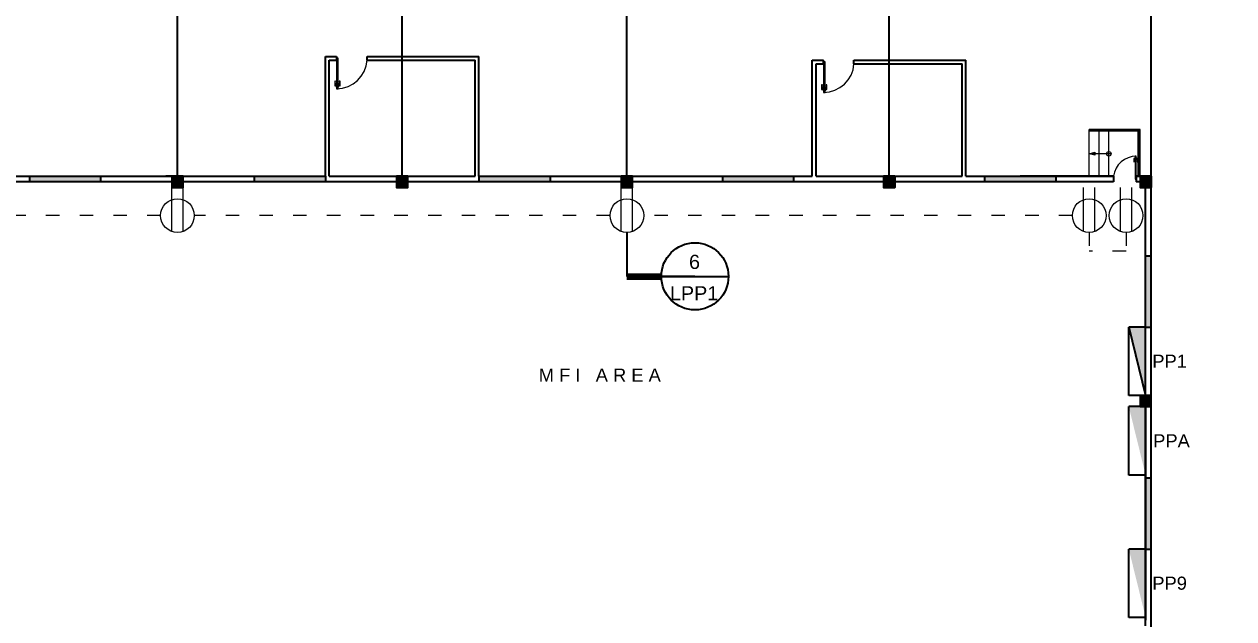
# Model space of a CAD drawing. Header units: millimetres. Extents: x 3339 to 2017737, y 4955 to 2748989.
# Drawn here: x 1150133 to 1182429, y 1296697 to 1312567 of the extents above; entities that cross this region are included whole.
import ezdxf

# ---------------------------------------------------------------- set-up
doc = ezdxf.new("R2010")
doc.units = ezdxf.units.MM
doc.header["$LTSCALE"] = 30
doc.linetypes.add('ACAD_ISO03W100', pattern=[30, 12, -18])
for name, color, linetype, lineweight in [('A-DETL-GENF', 92, 'Continuous', 13), ('A-DOOR', 31, 'Continuous', 13), ('outlet', 3, 'Continuous', 13), ('power lines', 3, 'ACAD_ISO03W100', 13), ('STAIR', 1, 'Continuous', 5), ('T-WAL', 4, 'Continuous', 5)]:
    doc.layers.add(name, color=color, linetype=linetype, lineweight=lineweight)
for name, color, linetype in [('DIM LINES', 7, 'Continuous'), ('TEXT', 7, 'Continuous'), ('window', 92, 'Continuous')]:
    doc.layers.add(name, color=color, linetype=linetype)
doc.styles.get("Standard").update_dxf_attribs({"font": 'arial.ttf'})
doc.dimstyles.new('GREEN', dxfattribs={"dimtxt": 1000, "dimasz": 600, "dimexe": 0.18, "dimexo": 0.0625, "dimgap": 0.09, "dimtad": 2, "dimdec": 0, "dimzin": 0, "dimdsep": 46, "dimtxsty": 'Standard', "dimblk": 'ARCHTICK', "dimcen": 0.09, "dimclrd": 3, "dimclre": 3, "dimclrt": 2, "dimadec": 0, "dimazin": 0, "dimtfac": 1, "dimtdec": 0, "dimtofl": 0, "dimtmove": 0, "dimatfit": 3, "dimfxl": 1, "dimtolj": 1, "dimtzin": 0, "dimarcsym": 0})
pattern_1 = [(45, (1135170.78853, 1237541.24652), (-0.08838834765, 0.08838834765), [])]

# ---------------------------------------------------------------- blocks, each defined once
blk = doc.blocks.new('_ArchTick')
at = {"color": 0, "linetype": 'ByBlock', "const_width": 0.15}
blk.add_lwpolyline([(-0.5, -0.5), (0.5, 0.5)], dxfattribs=at)
blk = doc.blocks.new('*D840')
at = {"layer": 'Defpoints', "color": 0, "transparency": 16777216}
for p in [(1226224, 1324539), (1136224, 1308509), (1226224, 1301709)]:
    blk.add_point(p, dxfattribs=at)
at = {"layer": 'DIM LINES', "color": 3, "linetype": 'ByBlock', "lineweight": -2, "transparency": 16777216}
for p, q in [((1136224, 1308509), (1136224, 1324539)), ((1136224, 1324539), (1226224, 1324539)), ((1226224, 1301709), (1226224, 1324539))]:
    blk.add_line(p, q, dxfattribs=at)
at = {"layer": 'DIM LINES', "color": 3, "lineweight": -2, "transparency": 16777216, "xscale": 600, "yscale": 600, "zscale": 600, "rotation": 180}
blk.add_blockref('_ArchTick', (1136224, 1324539), dxfattribs=at)
at = {"layer": 'DIM LINES', "color": 3, "lineweight": -2, "transparency": 16777216, "xscale": 600, "yscale": 600, "zscale": 600}
blk.add_blockref('_ArchTick', (1226224, 1324539), dxfattribs=at)
at = {"layer": 'DIM LINES', "color": 2, "transparency": 16777216, "insert": (1181224, 1325050), "char_height": 1000, "attachment_point": 5}
blk.add_mtext('\\A1;90000', dxfattribs=at)
blk = doc.blocks.new('*D841')
at = {"layer": 'Defpoints', "color": 0, "transparency": 16777216}
for p in [(1180224, 1319497), (1136224, 1308509), (1180224, 1289653)]:
    blk.add_point(p, dxfattribs=at)
at = {"layer": 'DIM LINES', "color": 3, "linetype": 'ByBlock', "lineweight": -2, "transparency": 16777216}
for p, q in [((1136224, 1308509), (1136224, 1319497)), ((1136224, 1319497), (1180224, 1319497)), ((1180224, 1289654), (1180224, 1319497))]:
    blk.add_line(p, q, dxfattribs=at)
at = {"layer": 'DIM LINES', "color": 3, "lineweight": -2, "transparency": 16777216, "xscale": 600, "yscale": 600, "zscale": 600, "rotation": 180}
blk.add_blockref('_ArchTick', (1136224, 1319497), dxfattribs=at)
at = {"layer": 'DIM LINES', "color": 3, "lineweight": -2, "transparency": 16777216, "xscale": 600, "yscale": 600, "zscale": 600}
blk.add_blockref('_ArchTick', (1180224, 1319497), dxfattribs=at)
at = {"layer": 'DIM LINES', "color": 2, "transparency": 16777216, "insert": (1158224, 1320008), "char_height": 1000, "attachment_point": 5}
blk.add_mtext('\\A1;44000', dxfattribs=at)
blk = doc.blocks.new('*D842')
at = {"layer": 'Defpoints', "color": 0, "transparency": 16777216}
for p in [(1184224, 1319497), (1180224, 1308509), (1184224, 1308509)]:
    blk.add_point(p, dxfattribs=at)
at = {"layer": 'DIM LINES', "color": 3, "linetype": 'ByBlock', "lineweight": -2, "transparency": 16777216}
for p, q in [((1180224, 1308509), (1180224, 1319497)), ((1180224, 1319497), (1184224, 1319497)), ((1184224, 1308509), (1184224, 1319497))]:
    blk.add_line(p, q, dxfattribs=at)
at = {"layer": 'DIM LINES', "color": 3, "lineweight": -2, "transparency": 16777216, "xscale": 600, "yscale": 600, "zscale": 600, "rotation": 180}
blk.add_blockref('_ArchTick', (1180224, 1319497), dxfattribs=at)
at = {"layer": 'DIM LINES', "color": 3, "lineweight": -2, "transparency": 16777216, "xscale": 600, "yscale": 600, "zscale": 600}
blk.add_blockref('_ArchTick', (1184224, 1319497), dxfattribs=at)
at = {"layer": 'DIM LINES', "color": 2, "transparency": 16777216, "insert": (1182224, 1320008), "char_height": 1000, "attachment_point": 5}
blk.add_mtext('\\A1;4000', dxfattribs=at)
blk = doc.blocks.new('*D552')
at = {"layer": 'Defpoints', "color": 0, "transparency": 16777216}
for p in [(1154224, 1316216), (1148224, 1308509), (1154224, 1308509)]:
    blk.add_point(p, dxfattribs=at)
at = {"layer": 'DIM LINES', "color": 3, "linetype": 'ByBlock', "lineweight": -2, "transparency": 16777216}
for p, q in [((1148224, 1308509), (1148224, 1316216)), ((1148224, 1316216), (1154224, 1316216)), ((1154224, 1308509), (1154224, 1316216))]:
    blk.add_line(p, q, dxfattribs=at)
at = {"layer": 'DIM LINES', "color": 3, "lineweight": -2, "transparency": 16777216, "xscale": 600, "yscale": 600, "zscale": 600, "rotation": 180}
blk.add_blockref('_ArchTick', (1148224, 1316216), dxfattribs=at)
at = {"layer": 'DIM LINES', "color": 3, "lineweight": -2, "transparency": 16777216, "xscale": 600, "yscale": 600, "zscale": 600}
blk.add_blockref('_ArchTick', (1154224, 1316216), dxfattribs=at)
at = {"layer": 'DIM LINES', "color": 2, "transparency": 16777216, "insert": (1151224, 1316727), "char_height": 1000, "attachment_point": 5}
blk.add_mtext('\\A1;6000', dxfattribs=at)
blk = doc.blocks.new('*D553')
at = {"layer": 'Defpoints', "color": 0, "transparency": 16777216}
for p in [(1160224, 1316216), (1154224, 1308509), (1160224, 1308509)]:
    blk.add_point(p, dxfattribs=at)
at = {"layer": 'DIM LINES', "color": 3, "linetype": 'ByBlock', "lineweight": -2, "transparency": 16777216}
for p, q in [((1154224, 1308509), (1154224, 1316217)), ((1154224, 1316216), (1160224, 1316216)), ((1160224, 1308509), (1160224, 1316217))]:
    blk.add_line(p, q, dxfattribs=at)
at = {"layer": 'DIM LINES', "color": 3, "lineweight": -2, "transparency": 16777216, "xscale": 600, "yscale": 600, "zscale": 600, "rotation": 180}
blk.add_blockref('_ArchTick', (1154224, 1316216), dxfattribs=at)
at = {"layer": 'DIM LINES', "color": 3, "lineweight": -2, "transparency": 16777216, "xscale": 600, "yscale": 600, "zscale": 600}
blk.add_blockref('_ArchTick', (1160224, 1316216), dxfattribs=at)
at = {"layer": 'DIM LINES', "color": 2, "transparency": 16777216, "insert": (1157224, 1316727), "char_height": 1000, "attachment_point": 5}
blk.add_mtext('\\A1;6000', dxfattribs=at)
blk = doc.blocks.new('*D554')
at = {"layer": 'Defpoints', "color": 0, "transparency": 16777216}
for p in [(1166224, 1316216), (1160224, 1308509), (1166224, 1308509)]:
    blk.add_point(p, dxfattribs=at)
at = {"layer": 'DIM LINES', "color": 3, "linetype": 'ByBlock', "lineweight": -2, "transparency": 16777216}
for p, q in [((1160224, 1308509), (1160224, 1316217)), ((1160224, 1316216), (1166224, 1316216)), ((1166224, 1308509), (1166224, 1316217))]:
    blk.add_line(p, q, dxfattribs=at)
at = {"layer": 'DIM LINES', "color": 3, "lineweight": -2, "transparency": 16777216, "xscale": 600, "yscale": 600, "zscale": 600, "rotation": 180}
blk.add_blockref('_ArchTick', (1160224, 1316216), dxfattribs=at)
at = {"layer": 'DIM LINES', "color": 3, "lineweight": -2, "transparency": 16777216, "xscale": 600, "yscale": 600, "zscale": 600}
blk.add_blockref('_ArchTick', (1166224, 1316216), dxfattribs=at)
at = {"layer": 'DIM LINES', "color": 2, "transparency": 16777216, "insert": (1163224, 1316727), "char_height": 1000, "attachment_point": 5}
blk.add_mtext('\\A1;6000', dxfattribs=at)
blk = doc.blocks.new('*D555')
at = {"layer": 'Defpoints', "color": 0, "transparency": 16777216}
for p in [(1173224, 1316216), (1166224, 1308509), (1173224, 1308509)]:
    blk.add_point(p, dxfattribs=at)
at = {"layer": 'DIM LINES', "color": 3, "linetype": 'ByBlock', "lineweight": -2, "transparency": 16777216}
for p, q in [((1166224, 1308509), (1166224, 1316217)), ((1166224, 1316216), (1173224, 1316216)), ((1173224, 1308509), (1173224, 1316217))]:
    blk.add_line(p, q, dxfattribs=at)
at = {"layer": 'DIM LINES', "color": 3, "lineweight": -2, "transparency": 16777216, "xscale": 600, "yscale": 600, "zscale": 600, "rotation": 180}
blk.add_blockref('_ArchTick', (1166224, 1316216), dxfattribs=at)
at = {"layer": 'DIM LINES', "color": 3, "lineweight": -2, "transparency": 16777216, "xscale": 600, "yscale": 600, "zscale": 600}
blk.add_blockref('_ArchTick', (1173224, 1316216), dxfattribs=at)
at = {"layer": 'DIM LINES', "color": 2, "transparency": 16777216, "insert": (1169724, 1316727), "char_height": 1000, "attachment_point": 5}
blk.add_mtext('\\A1;7000', dxfattribs=at)
blk = doc.blocks.new('*D556')
at = {"layer": 'Defpoints', "color": 0, "transparency": 16777216}
for p in [(1180224, 1316216), (1173224, 1308509), (1180224, 1308509)]:
    blk.add_point(p, dxfattribs=at)
at = {"layer": 'DIM LINES', "color": 3, "linetype": 'ByBlock', "lineweight": -2, "transparency": 16777216}
for p, q in [((1173224, 1308509), (1173224, 1316217)), ((1173224, 1316216), (1180224, 1316216)), ((1180224, 1308509), (1180224, 1316217))]:
    blk.add_line(p, q, dxfattribs=at)
at = {"layer": 'DIM LINES', "color": 3, "lineweight": -2, "transparency": 16777216, "xscale": 600, "yscale": 600, "zscale": 600, "rotation": 180}
blk.add_blockref('_ArchTick', (1173224, 1316216), dxfattribs=at)
at = {"layer": 'DIM LINES', "color": 3, "lineweight": -2, "transparency": 16777216, "xscale": 600, "yscale": 600, "zscale": 600}
blk.add_blockref('_ArchTick', (1180224, 1316216), dxfattribs=at)
at = {"layer": 'DIM LINES', "color": 2, "transparency": 16777216, "insert": (1176724, 1316727), "char_height": 1000, "attachment_point": 5}
blk.add_mtext('\\A1;7000', dxfattribs=at)
blk = doc.blocks.new('*D557')
at = {"layer": 'Defpoints', "color": 0, "transparency": 16777216}
for p in [(1184224, 1316216), (1180224, 1308509), (1184224, 1308509)]:
    blk.add_point(p, dxfattribs=at)
at = {"layer": 'DIM LINES', "color": 3, "linetype": 'ByBlock', "lineweight": -2, "transparency": 16777216}
for p, q in [((1180224, 1308509), (1180224, 1316217)), ((1180224, 1316216), (1184224, 1316216)), ((1184224, 1308509), (1184224, 1316217))]:
    blk.add_line(p, q, dxfattribs=at)
at = {"layer": 'DIM LINES', "color": 3, "lineweight": -2, "transparency": 16777216, "xscale": 600, "yscale": 600, "zscale": 600, "rotation": 180}
blk.add_blockref('_ArchTick', (1180224, 1316216), dxfattribs=at)
at = {"layer": 'DIM LINES', "color": 3, "lineweight": -2, "transparency": 16777216, "xscale": 600, "yscale": 600, "zscale": 600}
blk.add_blockref('_ArchTick', (1184224, 1316216), dxfattribs=at)
at = {"layer": 'DIM LINES', "color": 2, "transparency": 16777216, "insert": (1182224, 1316727), "char_height": 1000, "attachment_point": 5}
blk.add_mtext('\\A1;4000', dxfattribs=at)

msp = doc.modelspace()

# ---------------------------------------------------------------- hatches: boundary and pattern name
h = msp.add_hatch(color=2)
h.dxf.hatch_style = 1
h.paths.add_polyline_path([(1154374.279, 1308509.357), (1154074.279, 1308509.357), (1154074.279, 1308209.357), (1154374.279, 1308209.357)])
h = msp.add_hatch(color=2)
h.dxf.hatch_style = 1
h.paths.add_polyline_path([(1160374.279, 1308509.357), (1160074.279, 1308509.357), (1160074.279, 1308209.357), (1160374.279, 1308209.357)])
h = msp.add_hatch(color=2)
h.dxf.hatch_style = 1
h.paths.add_polyline_path([(1166374.279, 1308509.357), (1166074.279, 1308509.357), (1166074.279, 1308209.357), (1166374.279, 1308209.357)])
h = msp.add_hatch(color=2)
h.dxf.hatch_style = 1
h.paths.add_polyline_path([(1173374.279, 1308509.357), (1173074.279, 1308509.357), (1173074.279, 1308209.357), (1173374.279, 1308209.357)])
h = msp.add_hatch(color=2)
h.dxf.hatch_style = 1
h.paths.add_polyline_path([(1180224.279, 1308509.357), (1179924.279, 1308509.357), (1179924.279, 1308209.357), (1180224.279, 1308209.357)])
at = {"true_color": 0xf8d731}
h = msp.add_hatch(color=40, dxfattribs=at)
h.dxf.hatch_style = 1
h.paths.add_polyline_path([(1180074.279, 1304484.357), (1179624.279, 1304484.357), (1180074.279, 1302659.357)])
h = msp.add_hatch(color=2)
h.dxf.hatch_style = 1
h.paths.add_polyline_path([(1180224.279, 1302659.357), (1179924.279, 1302659.357), (1179924.279, 1302359.357), (1180224.279, 1302359.357)])
h = msp.add_hatch(color=40, dxfattribs=at)
h.dxf.hatch_style = 1
h.paths.add_polyline_path([(1180074.279, 1302359.357), (1179624.279, 1302359.357), (1180074.279, 1300534.357)])
h = msp.add_hatch(color=40, dxfattribs=at)
h.dxf.hatch_style = 1
h.paths.add_polyline_path([(1180074.279, 1298559.357), (1179624.279, 1298559.357), (1180074.279, 1296734.357)])
at = {"layer": 'window'}
h = msp.add_hatch(dxfattribs=at)
h.set_pattern_fill('ANSI31', color=256)
h.set_pattern_definition(pattern_1)
h.paths.add_polyline_path([(1152174.279, 1308509.357), (1150274.279, 1308509.357), (1150274.279, 1308359.357), (1152174.279, 1308359.357)])
h = msp.add_hatch(dxfattribs=at)
h.set_pattern_fill('ANSI31', color=256)
h.set_pattern_definition(pattern_1)
h.paths.add_polyline_path([(1158174.279, 1308509.357), (1156274.279, 1308509.357), (1156274.279, 1308359.357), (1158174.279, 1308359.357)])
h = msp.add_hatch(dxfattribs=at)
h.set_pattern_fill('ANSI31', color=256)
h.set_pattern_definition(pattern_1)
h.paths.add_polyline_path([(1164174.279, 1308509.357), (1162274.279, 1308509.357), (1162274.279, 1308359.357), (1164174.279, 1308359.357)])
h = msp.add_hatch(dxfattribs=at)
h.set_pattern_fill('ANSI31', color=256)
h.set_pattern_definition(pattern_1)
h.paths.add_polyline_path([(1170674.279, 1308509.357), (1168774.279, 1308509.357), (1168774.279, 1308359.357), (1170674.279, 1308359.357)])
h = msp.add_hatch(dxfattribs=at)
h.set_pattern_fill('ANSI31', color=256)
h.set_pattern_definition(pattern_1)
h.paths.add_polyline_path([(1177674.279, 1308509.357), (1175774.279, 1308509.357), (1175774.279, 1308359.357), (1177674.279, 1308359.357)])
h = msp.add_hatch(color=256, dxfattribs=at)
h.dxf.hatch_style = 1
h.paths.add_polyline_path([(1180222.659, 1306384.357), (1180074.279, 1306384.357), (1180074.279, 1304484.357), (1180222.659, 1304484.357)])
h = msp.add_hatch(color=256, dxfattribs=at)
h.dxf.hatch_style = 1
h.paths.add_polyline_path([(1180222.659, 1300459.357), (1180074.279, 1300459.357), (1180074.279, 1298559.357), (1180222.659, 1298559.357)])

# ---------------------------------------------------------------- linework, layer by layer
for p, q in [((1158174.279, 1308509.357), (1158174.279, 1311709.357)), ((1158174.279, 1311709.357), (1158474.279, 1311709.357)), ((1158274.279, 1308509.357), (1158274.279, 1311609.357)), ((1158274.279, 1308509.357), (1158274.279, 1311609.357)), ((1158274.279, 1311609.357), (1158474.279, 1311609.357)), ((1158474.279, 1311709.357), (1158474.279, 1311609.357)), ((1158474.279, 1311659.357), (1158514.279, 1311659.357)), ((1159286.742, 1311709.357), (1162274.279, 1311709.357)), ((1159286.742, 1311609.357), (1159286.742, 1311709.357)), ((1159286.742, 1311609.357), (1162174.279, 1311609.357)), ((1162174.279, 1308509.357), (1162174.279, 1311609.357)), ((1162274.279, 1308509.357), (1162274.279, 1311709.357)), ((1171174.279, 1308509.357), (1171174.279, 1311609.357)), ((1171174.279, 1311609.357), (1171474.279, 1311609.357)), ((1171474.279, 1311509.357), (1171474.279, 1311609.357)), ((1172286.742, 1311609.357), (1175274.279, 1311609.357)), ((1172286.742, 1311509.357), (1172286.742, 1311609.357)), ((1175274.279, 1308509.357), (1175274.279, 1311609.357)), ((1171274.279, 1308509.357), (1171274.279, 1311509.357)), ((1171274.279, 1311509.357), (1171474.279, 1311509.357)), ((1172286.742, 1311509.357), (1175174.279, 1311509.357)), ((1175174.279, 1308509.357), (1175174.279, 1311509.357)), ((1179218.404, 1308359.357), (1149080.155, 1308359.357)), ((1154214.279, 1308509.357), (1153914.279, 1308509.357)), ((1154224.279, 1308509.357), (1154074.279, 1308509.357)), ((1154074.279, 1308509.357), (1154074.279, 1308209.357)), ((1154224.279, 1308509.357), (1154214.279, 1308509.357)), ((1154374.279, 1308209.357), (1154374.279, 1308509.357)), ((1179218.404, 1308509.357), (1179218.404, 1308359.357)), ((1179824.279, 1308509.357), (1179824.279, 1308359.357)), ((1180074.279, 1308359.357), (1179824.279, 1308359.357)), ((1180224.279, 1308509.357), (1180224.279, 1308209.357)), ((1154074.279, 1308209.357), (1154374.279, 1308209.357)), ((1180224.279, 1308209.357), (1180074.279, 1308209.357)), ((1180074.279, 1302659.357), (1180074.279, 1308209.357)), ((1166224.279, 1307009.357), (1166224.279, 1305836.684)), ((1168040.385, 1305836.684), (1167140.385, 1305836.684)), ((1167140.385, 1305836.684), (1168940.385, 1305836.684)), ((1168040.385, 1305836.684), (1168040.385, 1305836.684)), ((1168040.385, 1304940.414), (1168040.385, 1304936.684)), ((1179624.279, 1302659.357), (1179624.279, 1304484.357)), ((1180074.279, 1304484.357), (1179624.279, 1304484.357)), ((1180074.279, 1302659.357), (1180074.279, 1304484.357)), ((1180074.279, 1302659.357), (1179624.279, 1302659.357)), ((1180074.279, 1302359.357), (1180074.279, 1302659.357)), ((1179624.279, 1300534.357), (1179624.279, 1302359.357)), ((1180074.279, 1302359.357), (1179624.279, 1302359.357)), ((1180074.279, 1302359.357), (1180224.279, 1302359.357)), ((1180074.279, 1302359.357), (1180074.279, 1296659.357)), ((1180074.279, 1300534.357), (1180074.279, 1302359.357)), ((1180074.279, 1300534.357), (1179624.279, 1300534.357)), ((1179624.279, 1296734.357), (1179624.279, 1298559.357)), ((1180074.279, 1298559.357), (1179624.279, 1298559.357)), ((1180074.279, 1296734.357), (1180074.279, 1298559.357)), ((1180074.279, 1296734.357), (1179624.279, 1296734.357))]:
    msp.add_line(p, q)
at = {"color": 0}
for p, q in [((1149080.155, 1308509.357), (1158174.279, 1308509.357)), ((1158274.279, 1308509.357), (1162174.279, 1308509.357)), ((1162274.279, 1308509.357), (1171174.279, 1308509.357)), ((1171274.279, 1308509.357), (1175174.279, 1308509.357)), ((1173224.279, 1308509.357), (1173374.279, 1308509.357)), ((1173374.279, 1308509.357), (1173374.279, 1308209.357)), ((1175274.279, 1308509.357), (1179218.404, 1308509.357)), ((1179218.404, 1308509.357), (1176724.279, 1308509.357)), ((1179824.279, 1308509.357), (1180224.279, 1308509.357)), ((1180224.279, 1308509.357), (1179824.279, 1308509.357)), ((1180074.279, 1296509.357), (1180074.279, 1308359.357)), ((1180224.279, 1290259.357), (1180224.279, 1308509.357))]:
    msp.add_line(p, q, dxfattribs=at)
at = {"lineweight": 211, "ltscale": 5}
msp.add_line((1166224.279, 1305836.684), (1167140.385, 1305836.684), dxfattribs=at)
at = {"color": 18, "true_color": 0x000000}
msp.add_line((1179624.279, 1304484.357), (1180074.279, 1302659.357), dxfattribs=at)
for points in [[(1154374.279, 1308509.357), (1154074.279, 1308509.357), (1154074.279, 1308209.357), (1154374.279, 1308209.357), (1154374.279, 1308509.357)], [(1160374.279, 1308509.357), (1160074.279, 1308509.357), (1160074.279, 1308209.357), (1160374.279, 1308209.357), (1160374.279, 1308509.357)], [(1166374.279, 1308509.357), (1166074.279, 1308509.357), (1166074.279, 1308209.357), (1166374.279, 1308209.357), (1166374.279, 1308509.357)], [(1166374.279, 1308509.357), (1166074.279, 1308509.357), (1166074.279, 1308209.357), (1166374.279, 1308209.357), (1166374.279, 1308509.357)], [(1173374.279, 1308509.357), (1173074.279, 1308509.357), (1173074.279, 1308209.357), (1173374.279, 1308209.357), (1173374.279, 1308509.357)], [(1180224.279, 1308509.357), (1179924.279, 1308509.357), (1179924.279, 1308209.357), (1180224.279, 1308209.357), (1180224.279, 1308509.357)], [(1180224.279, 1302659.357), (1179924.279, 1302659.357), (1179924.279, 1302359.357), (1180224.279, 1302359.357), (1180224.279, 1302659.357)]]:
    msp.add_lwpolyline(points, close=True)
msp.add_circle((1168040.385, 1305836.684), 896.27)
at = {"layer": 'A-DETL-GENF'}
for p, q in [((1158423.479, 1311046.815), (1158423.479, 1310964.407)), ((1158442.64, 1311046.815), (1158423.479, 1311046.815)), ((1158434.926, 1311034.96), (1158423.479, 1311046.407)), ((1158423.479, 1310964.407), (1158434.926, 1310964.407)), ((1158436.179, 1310964.407), (1158423.479, 1310964.407)), ((1158423.479, 1310964.407), (1158423.479, 1310926.307)), ((1158423.479, 1310926.307), (1158436.179, 1310926.307)), ((1158434.926, 1310964.407), (1158434.926, 1311034.96)), ((1158434.926, 1311034.96), (1158442.64, 1311034.96)), ((1158436.179, 1310926.307), (1158436.179, 1310964.407)), ((1158436.179, 1310961.232), (1158436.179, 1310929.482)), ((1158467.929, 1310961.232), (1158436.179, 1310961.232)), ((1158436.179, 1310929.482), (1158467.929, 1310929.482)), ((1158442.64, 1311034.96), (1158442.64, 1311046.815)), ((1158474.279, 1311002.507), (1158467.929, 1310996.157)), ((1158467.929, 1310996.157), (1158467.929, 1310894.557)), ((1158467.929, 1310929.482), (1158467.929, 1310961.232)), ((1158467.929, 1310894.557), (1158474.279, 1310888.207)), ((1158474.279, 1310888.207), (1158474.279, 1311002.507)), ((1158520.629, 1310996.157), (1158514.279, 1311002.507)), ((1158514.279, 1311002.507), (1158514.279, 1310888.207)), ((1158514.279, 1310888.207), (1158520.629, 1310894.557)), ((1158520.629, 1310894.557), (1158520.629, 1310996.157)), ((1158552.379, 1310961.232), (1158520.629, 1310961.232)), ((1158520.629, 1310961.232), (1158520.629, 1310929.482)), ((1158520.629, 1310929.482), (1158552.379, 1310929.482)), ((1158565.079, 1311046.815), (1158545.918, 1311046.815)), ((1158545.918, 1311046.815), (1158545.918, 1311034.96)), ((1158545.918, 1311034.96), (1158553.632, 1311034.96)), ((1158552.379, 1310964.407), (1158552.379, 1310926.307)), ((1158565.079, 1310964.407), (1158552.379, 1310964.407)), ((1158552.379, 1310929.482), (1158552.379, 1310961.232)), ((1158552.379, 1310926.307), (1158565.079, 1310926.307)), ((1158553.632, 1311034.96), (1158565.079, 1311046.407)), ((1158553.632, 1311034.96), (1158553.632, 1310964.407)), ((1158553.632, 1310964.407), (1158565.079, 1310964.407)), ((1158565.079, 1310964.407), (1158565.079, 1311046.815)), ((1158565.079, 1310926.307), (1158565.079, 1310964.407)), ((1171423.479, 1310946.815), (1171423.479, 1310864.407)), ((1171442.64, 1310946.815), (1171423.479, 1310946.815)), ((1171434.926, 1310934.96), (1171423.479, 1310946.407)), ((1171434.926, 1310864.407), (1171434.926, 1310934.96)), ((1171434.926, 1310934.96), (1171442.64, 1310934.96)), ((1171442.64, 1310934.96), (1171442.64, 1310946.815)), ((1171474.279, 1310902.507), (1171467.929, 1310896.157)), ((1171467.929, 1310896.157), (1171467.929, 1310794.557)), ((1171474.279, 1310788.207), (1171474.279, 1310902.507)), ((1171520.629, 1310896.157), (1171514.279, 1310902.507)), ((1171514.279, 1310902.507), (1171514.279, 1310788.207)), ((1171520.629, 1310794.557), (1171520.629, 1310896.157)), ((1171565.079, 1310946.815), (1171545.918, 1310946.815)), ((1171545.918, 1310946.815), (1171545.918, 1310934.96)), ((1171545.918, 1310934.96), (1171553.632, 1310934.96)), ((1171553.632, 1310934.96), (1171565.079, 1310946.407)), ((1171553.632, 1310934.96), (1171553.632, 1310864.407)), ((1171565.079, 1310864.407), (1171565.079, 1310946.815)), ((1171423.479, 1310864.407), (1171434.926, 1310864.407)), ((1171436.179, 1310864.407), (1171423.479, 1310864.407)), ((1171423.479, 1310864.407), (1171423.479, 1310826.307)), ((1171423.479, 1310826.307), (1171436.179, 1310826.307)), ((1171436.179, 1310826.307), (1171436.179, 1310864.407)), ((1171436.179, 1310861.232), (1171436.179, 1310829.482)), ((1171467.929, 1310861.232), (1171436.179, 1310861.232)), ((1171436.179, 1310829.482), (1171467.929, 1310829.482)), ((1171467.929, 1310829.482), (1171467.929, 1310861.232)), ((1171467.929, 1310794.557), (1171474.279, 1310788.207)), ((1171514.279, 1310788.207), (1171520.629, 1310794.557)), ((1171552.379, 1310861.232), (1171520.629, 1310861.232)), ((1171520.629, 1310861.232), (1171520.629, 1310829.482)), ((1171520.629, 1310829.482), (1171552.379, 1310829.482)), ((1171552.379, 1310864.407), (1171552.379, 1310826.307)), ((1171565.079, 1310864.407), (1171552.379, 1310864.407)), ((1171552.379, 1310829.482), (1171552.379, 1310861.232)), ((1171552.379, 1310826.307), (1171565.079, 1310826.307)), ((1171553.632, 1310864.407), (1171565.079, 1310864.407)), ((1171565.079, 1310826.307), (1171565.079, 1310864.407)), ((1179765.704, 1308984.145), (1179756.179, 1308984.145)), ((1179756.179, 1308984.145), (1179756.179, 1308955.57)), ((1179765.704, 1308955.57), (1179765.704, 1308984.145)), ((1179789.517, 1308981.764), (1179765.704, 1308981.764)), ((1179765.704, 1308981.764), (1179765.704, 1308957.951)), ((1179765.704, 1308957.951), (1179789.517, 1308957.951)), ((1179794.279, 1309012.72), (1179789.517, 1309007.957)), ((1179789.517, 1309007.957), (1179789.517, 1308931.757)), ((1179789.517, 1308957.951), (1179789.517, 1308981.764)), ((1179794.279, 1308926.995), (1179794.279, 1309012.72)), ((1179824.279, 1309012.72), (1179824.279, 1308926.995)), ((1179829.042, 1309007.957), (1179824.279, 1309012.72)), ((1179829.042, 1308931.757), (1179829.042, 1309007.957)), ((1179852.854, 1308981.764), (1179829.042, 1308981.764)), ((1179829.042, 1308981.764), (1179829.042, 1308957.951)), ((1179829.042, 1308957.951), (1179852.854, 1308957.951)), ((1179862.379, 1308984.145), (1179852.854, 1308984.145)), ((1179852.854, 1308984.145), (1179852.854, 1308955.57)), ((1179852.854, 1308957.951), (1179852.854, 1308981.764)), ((1179862.379, 1308955.57), (1179862.379, 1308984.145)), ((1179764.765, 1308955.57), (1179756.179, 1308955.57)), ((1179756.179, 1308955.57), (1179756.179, 1308893.765)), ((1179756.179, 1308955.57), (1179765.704, 1308955.57)), ((1179764.765, 1308902.655), (1179756.179, 1308894.07)), ((1179756.179, 1308893.765), (1179770.55, 1308893.765)), ((1179764.765, 1308902.655), (1179764.765, 1308955.57)), ((1179770.55, 1308902.655), (1179764.765, 1308902.655)), ((1179770.55, 1308893.765), (1179770.55, 1308902.655)), ((1179789.517, 1308931.757), (1179794.279, 1308926.995)), ((1179824.279, 1308926.995), (1179829.042, 1308931.757)), ((1179853.794, 1308902.655), (1179848.009, 1308902.655)), ((1179848.009, 1308902.655), (1179848.009, 1308893.765)), ((1179848.009, 1308893.765), (1179862.379, 1308893.765)), ((1179852.854, 1308955.57), (1179862.379, 1308955.57)), ((1179862.379, 1308955.57), (1179853.794, 1308955.57)), ((1179853.794, 1308955.57), (1179853.794, 1308902.655)), ((1179853.794, 1308902.655), (1179862.379, 1308894.07)), ((1179862.379, 1308893.765), (1179862.379, 1308955.57))]:
    msp.add_line(p, q, dxfattribs=at)
at = {"layer": 'A-DOOR', "lineweight": 18}
for p, q in [((1158514.279, 1311659.357), (1158474.279, 1311659.357)), ((1158474.279, 1311659.357), (1158474.279, 1310845.357)), ((1158514.279, 1310845.357), (1158514.279, 1311659.357)), ((1171514.279, 1311559.357), (1171474.279, 1311559.357)), ((1171474.279, 1311559.357), (1171474.279, 1310745.357)), ((1171514.279, 1310745.357), (1171514.279, 1311559.357)), ((1158474.279, 1310845.357), (1158514.279, 1310845.357)), ((1171474.279, 1310745.357), (1171514.279, 1310745.357)), ((1179824.279, 1309044.857), (1179794.279, 1309044.857)), ((1179794.279, 1309044.857), (1179794.279, 1308434.357)), ((1179824.279, 1308434.357), (1179824.279, 1309044.857)), ((1179794.279, 1308434.357), (1179824.279, 1308434.357))]:
    msp.add_line(p, q, dxfattribs=at)
at = {"layer": 'A-DOOR'}
for centre, radius, start, end in [((1158474.279, 1311659.357), 814, 270, 356.4783863), ((1171474.279, 1311559.357), 814, 270, 356.4783863), ((1179824.279, 1308434.357), 610.5, 90, 172.94338)]:
    msp.add_arc(centre, radius, start, end, dxfattribs=at)
at = {"layer": 'outlet', "linetype": 'ByBlock'}
for p, q in [((1154074.279, 1307035.093), (1154074.279, 1308209.357)), ((1154374.279, 1307035.093), (1154374.279, 1308209.357)), ((1166074.279, 1307035.093), (1166074.279, 1308209.357)), ((1166374.279, 1307035.093), (1166374.279, 1308209.357)), ((1178418.724, 1307035.093), (1178418.724, 1308209.357)), ((1178718.724, 1307035.093), (1178718.724, 1308209.357)), ((1179403.43, 1307035.093), (1179403.43, 1308209.357)), ((1179703.43, 1307035.093), (1179703.43, 1308209.357))]:
    msp.add_line(p, q, dxfattribs=at)
for centre in [(1154224.279, 1307459.357), (1166224.279, 1307459.357), (1178568.724, 1307459.357), (1179553.43, 1307459.357)]:
    msp.add_circle(centre, 450, dxfattribs=at)
at = {"layer": 'power lines'}
for p, q in [((1153774.279, 1307459.357), (1149306.345, 1307459.357)), ((1165774.279, 1307459.357), (1154674.279, 1307459.357)), ((1178118.724, 1307459.357), (1166674.279, 1307459.357)), ((1178568.724, 1307009.357), (1178568.724, 1306509.357)), ((1179553.43, 1307009.357), (1179553.43, 1306509.357)), ((1179553.43, 1306509.357), (1178568.724, 1306509.357))]:
    msp.add_line(p, q, dxfattribs=at)
at = {"layer": 'STAIR', "color": 244, "linetype": 'ByBlock', "true_color": 0x991b1e}
for p, q in [((1178568.724, 1308509.357), (1178568.724, 1309759.357)), ((1178829.835, 1308509.357), (1178829.835, 1309709.357)), ((1179090.946, 1308509.357), (1179090.946, 1309709.357))]:
    msp.add_line(p, q, dxfattribs=at)
at = {"layer": 'STAIR', "color": 1}
for p, q in [((1178568.724, 1309109.357), (1178722.122, 1309151.322)), ((1178722.122, 1309070.558), (1178568.724, 1309109.357)), ((1179151.325, 1309109.357), (1178568.724, 1309109.357)), ((1178722.122, 1309151.322), (1178722.122, 1309070.558))]:
    msp.add_line(p, q, dxfattribs=at)
msp.add_circle((1179090.946, 1309109.357), 60.379, dxfattribs=at)
at = {"layer": 'T-WAL', "color": 244, "linetype": 'ByBlock', "true_color": 0x991b1e}
for p, q in [((1179924.279, 1309759.357), (1178568.724, 1309759.357)), ((1179899.279, 1309734.357), (1178568.724, 1309734.357)), ((1179874.279, 1309709.357), (1178568.724, 1309709.357)), ((1179874.279, 1308509.357), (1179874.279, 1309709.357)), ((1179899.279, 1308509.357), (1179899.279, 1309734.357)), ((1179924.279, 1308509.357), (1179924.279, 1309759.357))]:
    msp.add_line(p, q, dxfattribs=at)
at = {"layer": 'window'}
for p, q in [((1150274.279, 1308509.357), (1150274.279, 1308359.357)), ((1152174.279, 1308509.357), (1152174.279, 1308359.357)), ((1156274.279, 1308509.357), (1156274.279, 1308359.357)), ((1158174.279, 1308509.357), (1158174.279, 1308359.357)), ((1162274.279, 1308509.357), (1162274.279, 1308359.357)), ((1164174.279, 1308509.357), (1164174.279, 1308359.357)), ((1168774.279, 1308509.357), (1168774.279, 1308359.357)), ((1170674.279, 1308509.357), (1170674.279, 1308359.357)), ((1175774.279, 1308509.357), (1175774.279, 1308359.357)), ((1177674.279, 1308509.357), (1177674.279, 1308359.357)), ((1180074.279, 1306384.357), (1180222.659, 1306384.357)), ((1180074.279, 1304484.357), (1180222.659, 1304484.357)), ((1180074.279, 1300459.357), (1180222.659, 1300459.357)), ((1180074.279, 1298559.357), (1180222.659, 1298559.357))]:
    msp.add_line(p, q, dxfattribs=at)

# ---------------------------------------------------------------- texts
at = {"char_height": 377.35925, "attachment_point": 1}
for s, insert in [('\\pxqc,t0.39537;6', (1167840.385, 1306412.023)), ('\\pxqc,t0.39537;LPP1', (1167830.385, 1305574.043))]:
    msp.add_mtext_dynamic_manual_height_columns(s, width=377.35925, gutter_width=1886.796, heights=[0], dxfattribs=dict(at, insert=insert))
at = {"layer": 'TEXT', "color": 40, "true_color": 0xf8d731, "char_height": 350, "attachment_point": 1}
for s, width, insert in [('\\pxqc;PP1', 837.91337, (1180296.055, 1303747.574)), ('\\pxqc;PPA', 938.39649, (1180296.055, 1301622.574)), ('\\pxqc;PP9', 837.91337, (1180296.055, 1297822.574))]:
    msp.add_mtext_dynamic_manual_height_columns(s, width=width, gutter_width=0, heights=[0], dxfattribs=dict(at, insert=insert))
at = {"layer": 'TEXT', "insert": (1160405.019, 1303376.817), "char_height": 350, "attachment_point": 1}
msp.add_mtext_dynamic_manual_height_columns('\\pxqc;M F I   A R E A', width=10191.25721, gutter_width=0, heights=[1406.025], dxfattribs=at)

# ---------------------------------------------------------------- dimensions: what is measured, and where the dimension line sits
at = {"layer": 'DIM LINES', "color": 0}
for base, p1, p2, picture, middle in [((1226224.279, 1324539.298), (1136224.279, 1308509.357), (1226224.279, 1301709.357), '*D840', (1181224.279, 1325049.961)), ((1180224.279, 1319496.948), (1136224.279, 1308509.357), (1180224.279, 1289653.482), '*D841', (1158224.279, 1320007.611)), ((1184224.279, 1319497.128), (1180224.279, 1308509.357), (1184224.279, 1308509.357), '*D842', (1182224.279, 1320007.791)), ((1154224.279, 1316216.17), (1148224.279, 1308509.357), (1154224.279, 1308509.357), '*D552', (1151224.279, 1316726.832)), ((1160224.279, 1316216.35), (1154224.279, 1308509.357), (1160224.279, 1308509.357), '*D553', (1157224.279, 1316727.012)), ((1166224.279, 1316216.35), (1160224.279, 1308509.357), (1166224.279, 1308509.357), '*D554', (1163224.279, 1316727.012)), ((1173224.279, 1316216.35), (1166224.279, 1308509.357), (1173224.279, 1308509.357), '*D555', (1169724.279, 1316727.012)), ((1180224.279, 1316216.35), (1173224.279, 1308509.357), (1180224.279, 1308509.357), '*D556', (1176724.279, 1316727.012)), ((1184224.279, 1316216.35), (1180224.279, 1308509.357), (1184224.279, 1308509.357), '*D557', (1182224.279, 1316727.012))]:
    dim = msp.add_linear_dim(base=base, p1=p1, p2=p2, dimstyle='GREEN', dxfattribs=at)
    dim.commit()
    dim.dimension.update_dxf_attribs({"geometry": picture, "text_midpoint": middle})

doc.saveas('drawing.dxf')
